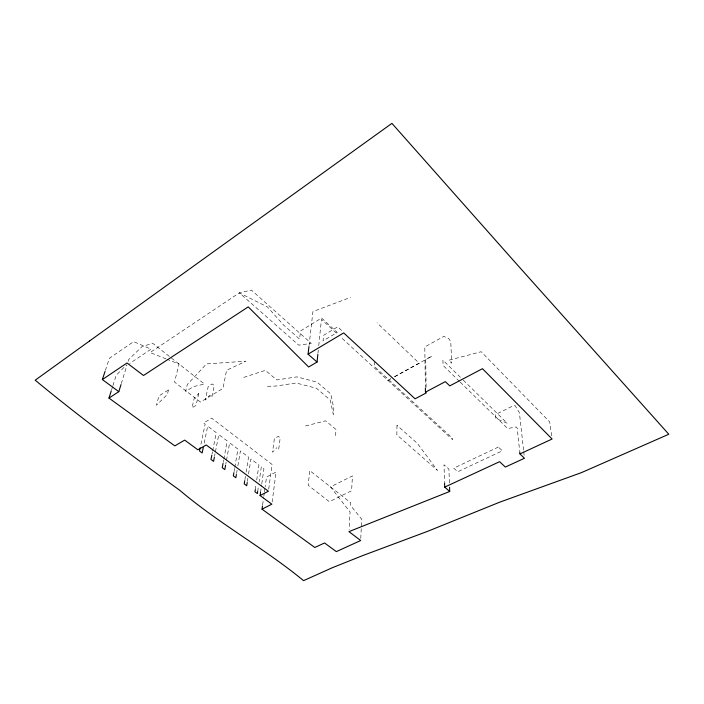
<?xml version="1.0" encoding="UTF-8"?>
<svg xmlns="http://www.w3.org/2000/svg" width="704" height="704" viewBox="0 0 704 704"><rect width="100%" height="100%" fill="white"/><g stroke="black" fill="none" stroke-linecap="round" stroke-linejoin="round"><path stroke-width="0.53" stroke-dasharray="3.52 2.64" d="M374.396 361.645L374.202 366.344L452.54 438.275L452.602 439.701L340.886 337.269M360.782 538.402L361.671 519.218L350.469 505.296L350.618 502.691L309.698 470.545L308.229 485.346L329.358 501.662L351.604 490.75L352.449 475.922L330.51 486.886L350.082 512.028L349.078 529.443M335.553 435.626L336.019 429.493L325.635 420.807L303.732 426.439M317.953 353.302L318.287 350.029M318.745 345.655L321.438 319.431L337.647 334.294M309.074 345.435L312.919 311.617L350.486 297.405M278.722 449.09L280.21 437.826L278.362 436.366L274.393 438.557L272.51 452.214L276.857 447.63M272.122 502.04L276.074 471.997L266.526 477.048L265.179 486.693M268.717 489.078L272.078 464.446L211.737 418.167L203.553 423.007L205.137 424.213L200.402 446.714M262.627 504.891L263.674 497.402M263.824 496.329L264.282 493.117M264.431 492.043L265.03 487.758M260.542 492.334L261.624 484.854M261.774 483.78L263.93 468.811L261.316 466.822L259.116 481.8M257.699 491.427L258.491 486.077M255.279 489.632L256.071 484.29M256.714 480.005L258.949 465.036L250.941 458.955L248.574 473.942M247.386 481.43L247.896 478.218M244.922 479.609L245.441 476.397M246.127 472.12L248.538 457.134L240.39 450.956L237.846 465.942M236.579 473.44L237.125 470.228M234.071 471.592L234.626 468.38M234.81 467.306L237.952 449.108L229.671 442.825L226.362 461.032M225.782 464.244L226.169 462.106M223.238 462.37L223.634 460.222M223.828 459.158L227.19 440.942L218.777 434.562L215.239 452.778M214.614 455.99L215.028 453.842M212.027 454.071L212.45 451.933M212.661 450.859L216.251 432.652L207.698 426.158L203.922 444.374M211.922 396.783L214.271 385.546L212.221 383.926L208.234 386.382L205.304 400.013L209.845 395.155M121.299 383.566L126.922 365.35M128.146 361.354L128.718 359.515L142.076 346.588L152.733 343.314L204.406 384.041L193.424 386.628L185.601 391.503L187.255 384.551L206.545 363.915L245.969 361.17L226.582 370.295L222.983 388.362L200.438 402.081L174.522 382.07L179.062 364.065L167.068 359.304M111.61 389.778L112.596 386.654M112.93 385.616L116.222 375.214L126.562 364.857M105.371 370.436L109.393 358.257L133.619 341.642L151.061 349.149L129.598 363.546M394.61 376.675L432.001 356.118L425.726 359.647L426.149 387.622M394.539 376.737L419.206 363.229L377.036 322.828M243.734 377.406L265.329 370.348L276.778 379.931L296.894 376.878L317.117 382.158L330.81 393.967L333.81 408.346L333.318 414.489L330.282 400.11L316.501 388.291L296.146 382.994L275.898 386.038L265.901 386.364M166.074 358.908L150.084 352.554L239.316 292.864L251.398 290.11L311.265 343.376L298.804 345.18L239.316 292.864L267.432 306.953L283.439 324.843L299.561 339.108L300.582 330.95L321.578 318.023L337.242 332.402L323.057 340.903L323.602 335.306L337.709 326.797L343.297 331.954M459.43 381.41L443.08 365.438L442.904 360.114L462.502 379.35M460.214 382.166L507.707 428.56L516.041 426.967L517.194 428.111L519.614 450.701M463.285 380.125L507.188 423.21L495.88 418.431L495.546 414.524L513.77 405.522L515.126 405.671L519.411 412.755L523.618 450.674M551.654 435.811L549.701 421.934L481.184 351.718L448.721 360.254L451.704 363.202L450.78 341.827L448.782 338.536L443.722 336.424L424.794 346.984L425.366 386.795M523.741 451.766L524.216 456.095M449.416 482.944L448.914 469.119L443.995 464.754L444.532 481.782M396.994 425.33L396.854 434.817L437.404 470.36L417.437 443.423L396.994 425.33M198.748 393.492L196.09 405.372L192.025 407.845L194.181 398.367L198.748 393.492M168.502 389.893L167.323 394.504L156.464 405.214L158.91 395.947L168.502 389.893M390.773 378.787L387.895 380.371L390.738 378.814M498.353 447.049L453.772 468.169L457.794 471.759L502.313 450.815L498.353 447.049"/><path stroke-width="1.06" d="M120.991 384.578L118.809 391.662L102.362 379.562L127.028 362.974L143.502 375.487L248.23 306.891L308.634 366.995L317.055 362.05L317.838 354.394M317.055 362.05L308.079 354.165L308.95 346.526M449.566 487.203L449.724 491.462L348.955 531.626L360.677 540.531L336.336 551.619L324.562 542.96L314.811 547.492L262.029 509.177L262.478 505.965M262.029 509.177L271.841 504.187L260.084 495.546L260.542 492.334M257.699 491.427L257.391 493.566L254.954 491.779L255.279 489.632M247.218 482.495L246.708 485.707L244.235 483.894L244.754 480.682M236.394 474.514L235.849 477.726L233.332 475.878L233.886 472.666M225.588 465.318L224.805 469.603L222.253 467.72L223.036 463.434M214.403 457.054L213.576 461.34L210.971 459.43L211.816 455.145M203.262 447.586L202.145 452.945L199.505 451L200.174 447.779M260.084 495.546L268.426 491.216L206.246 444.981L197.868 449.794L184.694 440.106L174.838 445.896L108.979 398.094L111.276 390.817M102.362 379.562L105.037 371.448M108.979 398.094L118.809 391.662M308.079 354.165L343.684 332.913L415.087 398.807L426.237 392.92L425.445 392.172L425.383 387.869M425.445 392.172L445.342 381.638L449.75 385.889L482.478 368.694L552.103 439.014L519.957 453.922L519.728 451.774M444.567 482.847L444.699 487.106L499.611 461.692L505.34 467.06L524.462 458.26L519.957 453.922M444.699 487.106L449.724 491.462M89.575 340.965L35.2 380.195C81.902 418.836 130.601 454.766 179.687 490.23C218.724 523.406 264.035 548.108 303.565 580.642L332.482 567.653L362.595 555.632L427.698 531.3L499.558 502.234L581.416 472.639L668.8 434.245L516.595 264.018L391.917 123.358L89.575 340.965"/></g></svg>
